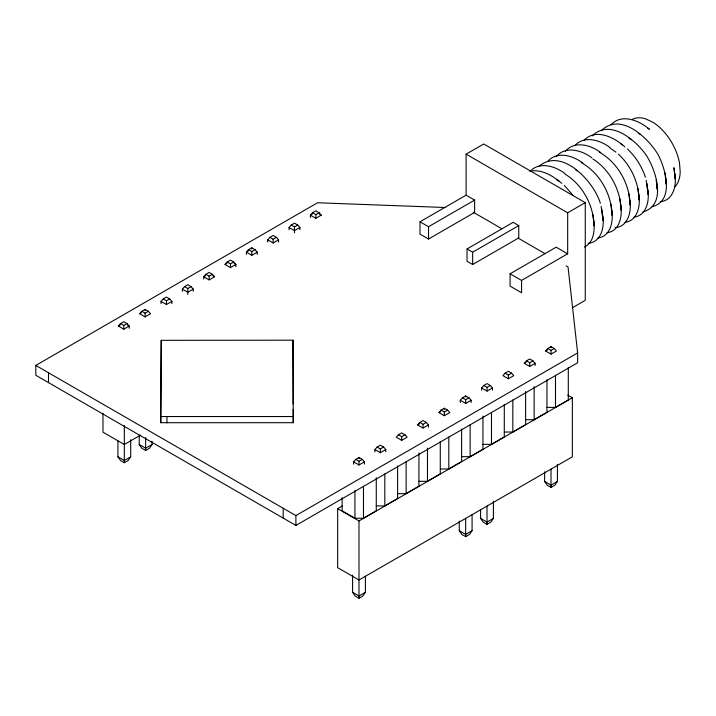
<?xml version="1.0" encoding="UTF-8"?>
<svg xmlns="http://www.w3.org/2000/svg" width="716" height="716" viewBox="0 0 716 716"><rect width="100%" height="100%" fill="white"/><g stroke="black" fill="none" stroke-linecap="round" stroke-linejoin="round"><path stroke-width="1.07" d="M160.769 416.533L161.225 340.324L293.014 340.19L293.238 422.7L160.769 422.7L160.769 416.533L293.238 416.542M160.769 422.7L161.225 340.324M152.052 441.289L152.052 444.502L149.554 448.198L145.652 450.454L141.75 448.198L139.253 444.502L139.253 435.937M472.077 514.652L472.077 530.717L469.58 534.413L465.668 536.669L461.766 534.413L459.269 530.717L459.269 521.078M557.415 464.308L557.415 481.447L554.918 485.144L551.016 487.399L547.113 485.144L544.616 481.447L544.616 471.808M130.715 439.687L130.715 456.826L128.155 460.513L124.316 462.733L120.476 460.513L117.916 456.826L117.916 440.752M365.393 576.246L365.393 592.311L362.833 596.007L358.993 598.227L355.154 596.007L352.594 592.311L352.594 575.172M493.413 501.263L493.413 518.402L490.854 522.098L487.005 524.318L483.166 522.098L480.606 518.402L480.606 509.828M127.403 325.01L129.211 326.048L123.787 329.181L118.373 326.048L120.539 323.587L123.787 321.708L127.045 323.587L129.211 326.048L129.211 328.286M139.709 313.733L141.875 311.272L145.124 309.393L148.373 311.272L150.548 313.733L145.124 316.866L139.709 313.733L141.517 312.695M161.046 303.647L161.046 301.418L163.212 298.948L166.461 297.077L169.71 298.948L171.885 301.418L171.885 303.647M182.383 291.331L182.383 289.094L184.549 286.633L187.798 284.753L191.047 286.633L193.222 289.094L193.222 291.331M205.519 275.732L203.711 276.779L209.135 279.911L214.549 276.779L212.384 274.317L209.135 272.438L205.886 274.317L203.711 276.779L203.711 279.007M234.087 263.416L235.886 264.464L230.471 267.587L225.048 264.464L227.223 261.993L230.471 260.123L233.72 261.993L235.886 264.464L235.886 266.692M257.223 254.377L257.223 252.139L255.057 249.678L251.808 247.799L248.55 249.678L246.385 252.139L246.385 254.377M267.721 242.053L267.721 239.824L269.887 237.363L273.145 235.483L276.394 237.363L278.56 239.824L278.56 242.053M289.058 229.738L289.058 227.509L291.224 225.039L294.482 223.168L297.731 225.039L299.897 227.509L299.897 229.738M312.203 214.147L310.395 215.185L315.819 218.317L321.233 215.185L319.067 212.724L315.819 210.844L312.561 212.724L310.395 215.185L310.395 217.422M353.597 464.093L353.597 461.865L355.771 459.395L359.02 457.524L362.269 459.395L364.444 461.865L364.444 464.093M374.933 451.769L374.933 449.541L377.108 447.079L380.357 445.2L383.606 447.079L385.772 449.541L385.772 451.769M398.445 434.764L396.27 437.225L401.694 440.349L407.109 437.225L404.943 434.764L401.694 432.885L398.445 434.764L401.694 436.635L404.943 434.764M428.445 424.91L423.031 428.034L417.607 424.91L419.773 422.44L423.031 420.569L426.28 422.44L428.445 424.91L428.445 427.139M438.944 412.586L441.11 410.125L444.368 408.245L447.616 410.125L449.782 412.586L444.368 415.719L438.944 412.586L440.752 411.548M460.281 402.499L460.281 400.271L462.447 397.81L465.704 395.93L468.953 397.81L471.119 400.271L471.119 402.499M481.617 390.184L481.617 387.956L483.783 385.485L487.041 383.606L490.29 385.485L492.456 387.956L492.456 390.184M505.12 373.17L502.954 375.632L508.369 378.764L513.793 375.632L511.627 373.17L508.369 371.291L505.12 373.17L508.369 375.05L511.627 373.17M535.129 363.316L529.706 366.44L524.291 363.316L526.457 360.855L529.706 358.976L532.964 360.855L535.129 363.316L535.129 365.545M545.628 350.992L547.794 348.531L551.043 346.651L554.3 348.531L556.466 350.992L551.043 354.125L545.628 350.992L547.436 349.954M529.894 171.589C539.094 161.172 555.142 166.094 564.718 173.406M538.906 166.389C561.899 146.628 594.128 181.954 600.348 203.281M547.919 161.19C557.12 150.763 573.167 155.685 582.743 162.997M556.216 156.723C565.219 145.5 581.956 150.181 591.756 157.797M565.228 151.524C574.232 140.291 590.968 144.972 600.769 152.589M574.957 145.581C584.158 135.154 600.205 140.076 609.781 147.389M583.97 140.372C595.73 127.904 614.418 137.356 624.898 146.914M592.266 135.906C609.405 118.713 634.322 138.922 645.34 153.94C655.802 168.931 667.652 204.865 643.04 211.936M601.279 130.706C620.486 111.669 647.953 137.606 658.058 154.584C665.737 169.11 674.615 201.151 652.052 206.727M611.008 124.763C621.649 113.128 639.388 120.601 649.448 129.283L647.738 128.227M566.114 265.833L568.03 266.934L577.633 352.916L577.633 362.77L295.887 525.437L35.8 375.274L35.8 365.42L317.546 202.762L445.352 207.515M118.373 326.048L120.181 325.01M225.048 264.464L226.856 263.416M248.192 251.101L246.385 252.139L251.808 255.272L257.223 252.139M120.539 323.587L123.787 325.467L127.045 323.587M141.875 311.272L145.124 313.152L148.373 311.272M163.212 298.948L166.461 300.827L169.71 298.948M184.549 286.633L187.798 288.512L191.047 286.633M205.886 274.317L209.135 276.188L212.384 274.317M227.223 261.993L230.471 263.873L233.72 261.993M248.55 249.678L251.808 251.558L255.057 249.678M269.887 237.363L273.145 239.234L276.394 237.363M291.224 225.039L294.482 226.918L297.731 225.039M312.561 212.724L315.819 214.603L319.067 212.724M161.046 301.418L166.461 304.542L171.885 301.418M193.222 289.094L187.798 292.226L182.383 289.094M267.721 239.824L273.145 242.957L278.56 239.824M299.897 227.509L294.482 230.633L289.058 227.509M466.107 195.173L474.636 200.095L474.636 212.419L428.535 239.037L420.006 234.114L420.006 221.79L466.107 195.173L466.107 154.155L483.712 143.988L585.267 202.628L585.267 300.308L572.299 307.799M420.006 221.79L428.535 226.721L474.636 200.095M140.73 435.024L124.316 444.502L102.979 432.187L102.979 413.248M467.038 248.953L513.148 222.327L518.769 225.576L518.769 237.891L472.658 264.508L467.038 261.268L467.038 248.953L472.658 252.193L518.769 225.576M130.715 456.826L124.316 460.513L117.916 456.826M152.052 444.502L145.652 448.198L139.253 444.502M466.107 154.155L567.672 212.786L585.267 202.628M567.672 253.804L521.561 280.43L521.561 292.746L510.069 286.114L510.069 273.798L556.18 247.172L567.672 253.804L567.672 212.786M584.498 247.038C594.119 242.268 595.068 229.666 593.528 220.251M417.607 424.91L419.415 423.863M524.291 363.316L526.099 362.269M355.771 459.395L359.02 461.274L362.269 459.395M377.108 447.079L380.357 448.959L383.606 447.079M419.773 422.44L423.031 424.32L426.28 422.44M441.11 410.125L444.368 412.004L447.616 410.125M462.447 397.81L465.704 399.68L468.953 397.81M483.783 385.485L487.041 387.365L490.29 385.485M526.457 360.855L529.706 362.726L532.964 360.855M547.794 348.531L551.043 350.41L554.3 348.531M353.597 461.865L359.02 464.988L364.444 461.865M374.933 449.541L380.357 452.673L385.772 449.541M460.281 400.271L465.704 403.394L471.119 400.271M481.617 387.956L487.041 391.079L492.456 387.956M35.8 365.42L295.887 515.583L577.633 352.916M567.716 395.089L572.352 397.765L572.352 456.808L358.993 579.996L337.657 567.672L337.657 508.628L342.481 505.845M342.132 497.611L342.132 510.866L354.93 518.259L363.468 518.259L376.267 510.866L376.267 477.724M376.267 505.943L384.805 505.943L397.604 498.551L397.604 466.009M397.604 493.628L406.142 493.628L418.941 486.236L418.941 453.085M418.941 481.304L427.479 481.304L440.277 473.911L440.277 441.369M440.277 468.989L448.816 468.989L461.614 461.596L461.614 429.045M461.614 456.674L470.152 456.674L482.951 449.281L482.951 416.13M482.951 444.35L491.489 444.35L504.288 436.957L504.288 404.415M504.288 432.034L512.826 432.034L525.625 424.642L525.625 391.5M525.625 419.719L534.154 419.719L546.961 412.327L546.961 379.775M546.961 407.395L555.491 407.395L568.298 400.002L568.298 367.46M337.657 508.628L358.993 520.953L572.352 397.765M365.393 592.311L358.993 596.007L352.594 592.311M472.077 530.717L465.668 534.413L459.269 530.717M493.413 518.402L487.005 522.098L480.606 518.402M557.415 481.447L551.016 485.144L544.616 481.447M660.161 201.715C673.658 200.686 677.023 184.406 674.642 173.424M634.027 217.136C646.987 215.57 649.806 199.674 647.604 189.033M625.014 222.336C637.974 220.779 640.793 204.883 638.591 194.233M615.098 227.733C628.603 226.695 631.96 210.415 629.579 199.442M606.989 232.745C619.949 231.179 622.768 215.283 620.566 204.642M597.976 237.954C610.936 236.387 613.755 220.492 611.553 209.842M588.069 243.342C601.565 242.303 604.922 226.032 602.541 215.051M532.355 170.829C543.578 169.969 553.549 176.431 561.809 183.341M473.178 212.178L501.916 228.771M518.205 238.168L545.037 253.661M510.069 273.798L521.561 280.43M319.425 214.147L321.233 215.185M212.75 275.732L214.549 276.779M638.726 133.436L640.435 134.483M628.863 138.107L631.423 139.692M620.7 143.835L622.41 144.892M609.978 147.988L615.885 152.114M599.265 152.141C617.944 162.711 629.57 183.717 630.187 205L628.899 193.714M592.812 158.916C610.041 169.88 620.566 189.919 621.175 210.2L619.886 198.914M581.24 162.541C599.918 173.12 611.545 194.117 612.162 215.4L610.873 204.114M575.637 169.853L577.347 170.909M564.924 174.006C582.654 184.809 593.519 205.206 594.146 225.809L592.848 214.523M556.762 179.734L559.321 181.318M627.386 148.937C635.629 156.688 641.885 166.506 645.411 177.264M618.373 154.137C631.047 165.852 638.699 182.544 639.2 199.791L637.911 188.505M564.298 185.363L573.239 195.566M646.163 180.28L648.213 194.591L646.924 183.305M601.109 206.298L603.158 220.609L601.861 209.323M656.16 180.011L656.384 181.918M664.949 172.896L666.238 184.182L665.629 178.624M656.474 182.589L657.225 189.391L656.617 183.833M293.184 403.887L293.014 340.19M293.202 409.418L293.238 422.7M555.491 375.354L555.491 407.395M551.043 346.651L551.043 347.869M551.043 350.41L551.043 354.125M551.016 469.07L551.016 487.399M534.154 386.568L534.154 419.719M529.706 362.726L529.706 366.44M512.826 399.993L512.826 432.034M508.369 375.05L508.369 378.764M491.489 412.309L491.489 444.35M487.041 387.365L487.041 391.079M487.005 506.033L487.005 524.318M472.658 252.193L472.658 264.508M470.152 424.633L470.152 456.674M465.704 395.93L465.704 397.138M465.704 399.68L465.704 403.394M465.668 518.348L465.668 536.669M448.816 436.948L448.816 468.989M444.368 408.245L444.368 409.463M444.368 412.004L444.368 415.719M428.535 226.721L428.535 239.037M427.479 448.162L427.479 481.304M423.031 424.32L423.031 428.034M406.142 461.587L406.142 493.628M401.694 436.635L401.694 440.349M384.805 473.903L384.805 505.943M380.357 448.959L380.357 452.673M363.468 486.218L363.468 518.259M359.02 457.524L359.02 458.732M359.02 461.274L359.02 464.988M358.993 520.953L358.993 598.227M354.93 490.639L354.93 518.259M315.819 214.603L315.819 218.317M295.887 515.583L295.887 525.437M294.482 226.918L294.482 232.861M283.196 508.253L283.196 518.107M273.145 239.234L273.145 242.957M251.808 247.799L251.808 249.016M251.808 251.558L251.808 255.272M230.471 263.873L230.471 267.587M209.135 276.188L209.135 279.911M187.798 288.512L187.798 294.455M166.962 416.667L166.962 422.825M166.461 300.827L166.461 304.542M145.652 437.485L145.652 450.454M145.124 309.393L145.124 310.601M145.124 313.152L145.124 316.866M124.316 425.564L124.316 462.733M123.787 325.467L123.787 329.181M48.491 372.75L48.491 382.604M632.488 119.259A40.132 23.172 60 0 1 645.456 118.784L652.831 122.221A40.132 23.172 60 0 1 679.493 162.988L680.2 171.912A40.132 23.172 60 0 1 674.508 187.198M674.499 172.18L673.962 167.696L675.251 178.982L674.499 172.18"/></g></svg>
